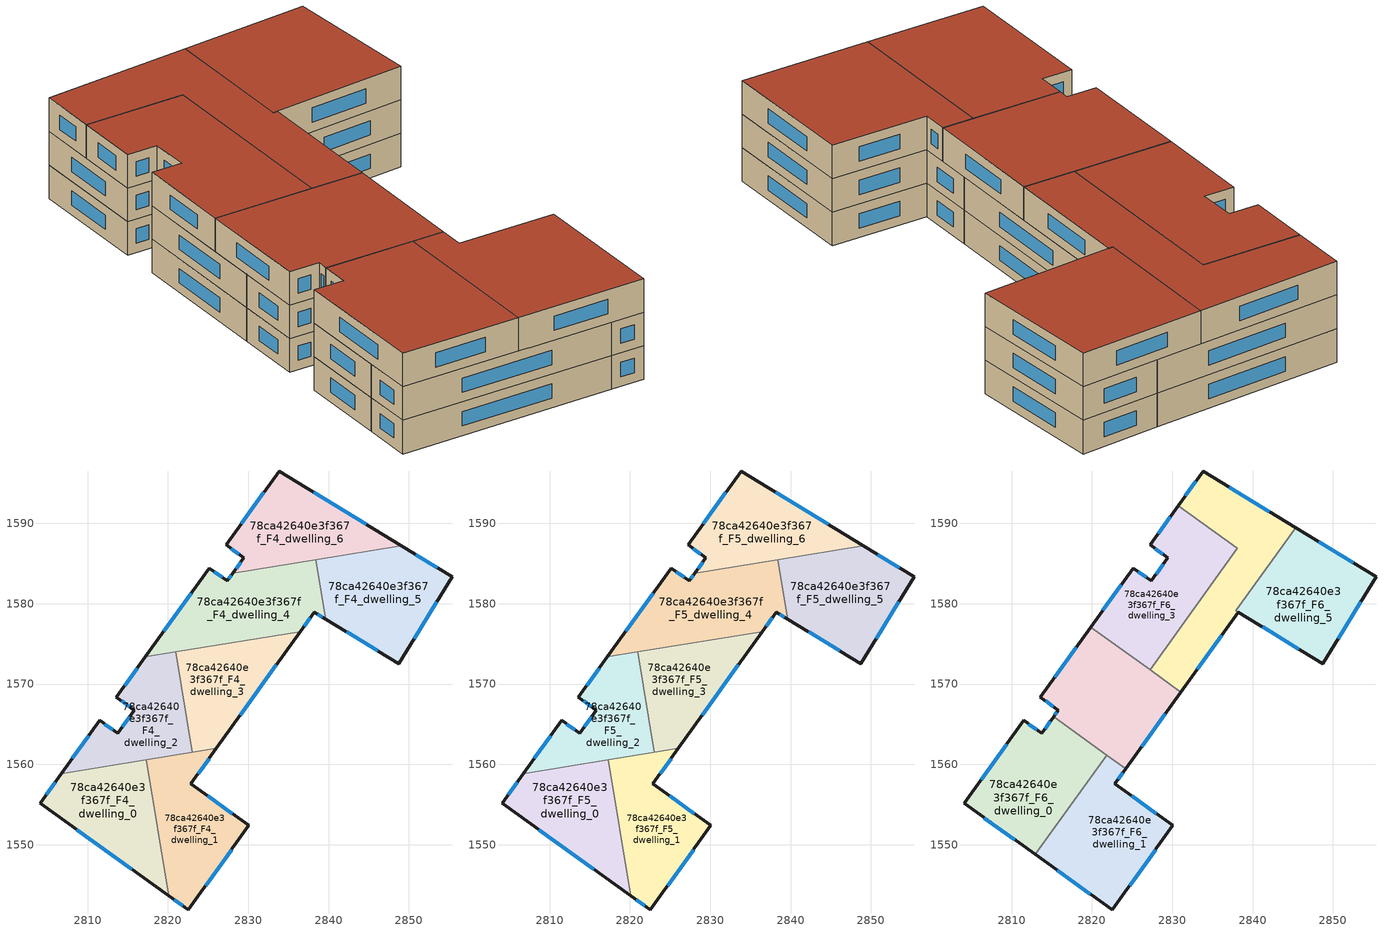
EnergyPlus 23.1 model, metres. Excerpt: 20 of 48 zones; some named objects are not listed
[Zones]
78ca42640e3f367f_F4_dwelling_0
 floor to 78ca42640e3f367f_F3_dwelling_0 (EU_floor_Construction): 2817.32,1560.56 2820.08,1543.66 2804.07,1555.13 2806.74,1558.83 z12
 wall outside (EU_wall_Construction): 2806.74,1558.83 2804.07,1555.13 2820.08,1543.66 z12:15
 wall to 78ca42640e3f367f_F4_dwelling_1 (EU_wall_Construction): 2820.08,1543.66 2817.32,1560.56 z12:15
 wall to 78ca42640e3f367f_F4_dwelling_2 (EU_wall_Construction): 2817.32,1560.56 2806.74,1558.83 z12:15
 window (EU_Window_Construction): 2805.97,1557.78 2804.83,1556.19 / 2808.65,1551.85 2815.51,1546.94 z12.86:14.14
78ca42640e3f367f_F4_dwelling_1
 floor to 78ca42640e3f367f_F3_dwelling_1 (EU_floor_Construction): 2826.03,1561.98 2822.86,1557.58 2830.09,1552.39 2822.55,1541.89 2820.08,1543.66 2817.32,1560.56 z12
 wall outside (EU_wall_Construction): 2820.08,1543.66 2822.55,1541.89 2830.09,1552.39 2822.86,1557.58 2826.03,1561.98 z12:15
 wall to 78ca42640e3f367f_F4_dwelling_3 (EU_wall_Construction): 2826.03,1561.98 2823.02,1561.49 z12:15
 wall to 78ca42640e3f367f_F4_dwelling_2 (EU_wall_Construction): 2823.02,1561.49 2817.32,1560.56 z12:15
 window (EU_Window_Construction): 2823.77,1558.84 2825.12,1560.73 / 2828.02,1553.87 2824.93,1556.1 / 2824.7,1544.89 2827.93,1549.39 / 2820.79,1543.15 2821.84,1542.4 z12.86:14.14
78ca42640e3f367f_F4_dwelling_2
 floor to 78ca42640e3f367f_F3_dwelling_2 (EU_floor_Construction): 2820.98,1574 2823.02,1561.49 2806.74,1558.83 2811.51,1565.46 2813.74,1563.86 2815.81,1566.74 2813.58,1568.35 2817.2,1573.38 z12
 wall outside (EU_wall_Construction): 2817.2,1573.38 2813.58,1568.35 2815.81,1566.74 2813.74,1563.86 2811.51,1565.46 2806.74,1558.83 z12:15
 wall to 78ca42640e3f367f_F4_dwelling_3 (EU_wall_Construction): 2823.02,1561.49 2820.98,1574 z12:15
 wall to 78ca42640e3f367f_F4_dwelling_4 (EU_wall_Construction): 2820.98,1574 2817.2,1573.38 z12:15
 window (EU_Window_Construction): 2810.14,1563.57 2808.1,1560.73 / 2813.1,1564.32 2812.14,1565.01 / 2815.22,1565.92 2814.33,1564.68 / 2814.22,1567.89 2815.18,1567.2 / 2816.17,1571.94 2814.62,1569.79 z12.86:14.14
78ca42640e3f367f_F4_dwelling_3
 floor to 78ca42640e3f367f_F3_dwelling_3 (EU_floor_Construction): 2836.5,1576.53 2826.03,1561.98 2823.02,1561.49 2820.98,1574 z12
 wall outside (EU_wall_Construction): 2826.03,1561.98 2836.5,1576.53 z12:15
 wall to 78ca42640e3f367f_F4_dwelling_4 (EU_wall_Construction): 2836.5,1576.53 2820.98,1574 z12:15
 window (EU_Window_Construction): 2829.02,1566.14 2833.51,1572.37 z12.86:14.14
78ca42640e3f367f_F4_dwelling_4
 floor to 78ca42640e3f367f_F3_dwelling_4 (EU_floor_Construction): 2838.42,1585.48 2839.63,1578.08 2838.23,1578.94 2836.5,1576.53 2817.2,1573.38 2825.16,1584.44 2827.39,1582.83 2828.08,1583.8 z12
 wall outside (EU_wall_Construction): 2836.5,1576.53 2838.23,1578.94 2839.63,1578.08 / 2828.08,1583.8 2827.39,1582.83 2825.16,1584.44 2817.2,1573.38 z12:15
 wall to 78ca42640e3f367f_F4_dwelling_5 (EU_wall_Construction): 2839.63,1578.08 2838.42,1585.48 z12:15
 wall to 78ca42640e3f367f_F4_dwelling_6 (EU_wall_Construction): 2838.42,1585.48 2828.08,1583.8 z12:15
 window (EU_Window_Construction): 2838.63,1578.69 2839.23,1578.33 / 2836.99,1577.22 2837.73,1578.25 / 2822.88,1581.28 2819.48,1576.54 / 2826.75,1583.29 2825.79,1583.98 / 2827.89,1583.52 2827.59,1583.11 z12.86:14.14
78ca42640e3f367f_F4_dwelling_5
 floor to 78ca42640e3f367f_F3_dwelling_5 (EU_floor_Construction): 2855.36,1583.36 2848.75,1572.52 2839.63,1578.08 2838.42,1585.48 2849.04,1587.21 z12
 wall outside (EU_wall_Construction): 2839.63,1578.08 2848.75,1572.52 2855.36,1583.36 2849.04,1587.21 z12:15
 wall to 78ca42640e3f367f_F4_dwelling_6 (EU_wall_Construction): 2849.04,1587.21 2838.42,1585.48 z12:15
 window (EU_Window_Construction): 2850.64,1575.62 2853.47,1580.26 / 2842.23,1576.5 2846.14,1574.11 / 2853.56,1584.46 2850.85,1586.11 z12.86:14.14
78ca42640e3f367f_F4_dwelling_6
 floor to 78ca42640e3f367f_F3_dwelling_6 (EU_floor_Construction): 2849.04,1587.21 2828.08,1583.8 2829.46,1585.71 2827.23,1587.32 2833.83,1596.5 z12
 wall outside (EU_wall_Construction): 2849.04,1587.21 2833.83,1596.5 2827.23,1587.32 2829.46,1585.71 2828.08,1583.8 z12:15
 window (EU_Window_Construction): 2844.7,1589.87 2838.18,1593.84 / 2829.07,1585.16 2828.48,1584.34 / 2827.87,1586.86 2828.82,1586.17 / 2831.95,1593.87 2829.11,1589.94 z12.86:14.14
78ca42640e3f367f_F5_dwelling_0
 floor to 78ca42640e3f367f_F4_dwelling_0 (EU_floor_Construction): 2817.32,1560.56 2820.08,1543.66 2804.07,1555.13 2806.74,1558.83 z15
 wall outside (EU_wall_Construction): 2806.74,1558.83 2804.07,1555.13 2820.08,1543.66 z15:18
 wall to 78ca42640e3f367f_F5_dwelling_1 (EU_wall_Construction): 2820.08,1543.66 2817.32,1560.56 z15:18
 wall to 78ca42640e3f367f_F5_dwelling_2 (EU_wall_Construction): 2817.32,1560.56 2806.74,1558.83 z15:18
 window (EU_Window_Construction): 2805.97,1557.78 2804.83,1556.19 / 2808.65,1551.85 2815.51,1546.94 z15.86:17.14
78ca42640e3f367f_F5_dwelling_1
 floor to 78ca42640e3f367f_F4_dwelling_1 (EU_floor_Construction): 2826.03,1561.98 2822.86,1557.58 2830.09,1552.39 2822.55,1541.89 2820.08,1543.66 2817.32,1560.56 z15
 wall outside (EU_wall_Construction): 2820.08,1543.66 2822.55,1541.89 2830.09,1552.39 2822.86,1557.58 2826.03,1561.98 z15:18
 wall to 78ca42640e3f367f_F5_dwelling_3 (EU_wall_Construction): 2826.03,1561.98 2823.02,1561.49 z15:18
 wall to 78ca42640e3f367f_F5_dwelling_2 (EU_wall_Construction): 2823.02,1561.49 2817.32,1560.56 z15:18
 window (EU_Window_Construction): 2823.77,1558.84 2825.12,1560.73 / 2828.02,1553.87 2824.93,1556.1 / 2824.7,1544.89 2827.93,1549.39 / 2820.79,1543.15 2821.84,1542.4 z15.86:17.14
78ca42640e3f367f_F5_dwelling_2
 floor to 78ca42640e3f367f_F4_dwelling_2 (EU_floor_Construction): 2820.98,1574 2823.02,1561.49 2806.74,1558.83 2811.51,1565.46 2813.74,1563.86 2815.81,1566.74 2813.58,1568.35 2817.2,1573.38 z15
 wall outside (EU_wall_Construction): 2817.2,1573.38 2813.58,1568.35 2815.81,1566.74 2813.74,1563.86 2811.51,1565.46 2806.74,1558.83 z15:18
 wall to 78ca42640e3f367f_F5_dwelling_3 (EU_wall_Construction): 2823.02,1561.49 2820.98,1574 z15:18
 wall to 78ca42640e3f367f_F5_dwelling_4 (EU_wall_Construction): 2820.98,1574 2817.2,1573.38 z15:18
 window (EU_Window_Construction): 2810.14,1563.57 2808.1,1560.73 / 2813.1,1564.32 2812.14,1565.01 / 2815.22,1565.92 2814.33,1564.68 / 2814.22,1567.89 2815.18,1567.2 / 2816.17,1571.94 2814.62,1569.79 z15.86:17.14
78ca42640e3f367f_F5_dwelling_3
 floor to 78ca42640e3f367f_F4_dwelling_3 (EU_floor_Construction): 2836.5,1576.53 2826.03,1561.98 2823.02,1561.49 2820.98,1574 z15
 wall outside (EU_wall_Construction): 2826.03,1561.98 2836.5,1576.53 z15:18
 wall to 78ca42640e3f367f_F5_dwelling_4 (EU_wall_Construction): 2836.5,1576.53 2820.98,1574 z15:18
 window (EU_Window_Construction): 2829.02,1566.14 2833.51,1572.37 z15.86:17.14
 ceiling adiabatic (EU_roof_Construction): 2827.23,1571.76 2829.89,1575.45 2823.54,1574.42 z18
78ca42640e3f367f_F5_dwelling_4
 floor to 78ca42640e3f367f_F4_dwelling_4 (EU_floor_Construction): 2838.42,1585.48 2839.63,1578.08 2838.23,1578.94 2836.5,1576.53 2817.2,1573.38 2825.16,1584.44 2827.39,1582.83 2828.08,1583.8 z15
 wall outside (EU_wall_Construction): 2836.5,1576.53 2838.23,1578.94 2839.63,1578.08 / 2828.08,1583.8 2827.39,1582.83 2825.16,1584.44 2817.2,1573.38 z15:18
 wall to 78ca42640e3f367f_F5_dwelling_5 (EU_wall_Construction): 2839.63,1578.08 2838.42,1585.48 z15:18
 wall to 78ca42640e3f367f_F5_dwelling_6 (EU_wall_Construction): 2838.42,1585.48 2828.08,1583.8 z15:18
 window (EU_Window_Construction): 2838.63,1578.69 2839.23,1578.33 / 2836.99,1577.22 2837.73,1578.25 / 2822.88,1581.28 2819.48,1576.54 / 2826.75,1583.29 2825.79,1583.98 / 2827.89,1583.52 2827.59,1583.11 z15.86:17.14
78ca42640e3f367f_F5_dwelling_5
 floor to 78ca42640e3f367f_F4_dwelling_5 (EU_floor_Construction): 2855.36,1583.36 2848.75,1572.52 2839.63,1578.08 2838.42,1585.48 2849.04,1587.21 z15
 wall outside (EU_wall_Construction): 2839.63,1578.08 2848.75,1572.52 2855.36,1583.36 2849.04,1587.21 z15:18
 wall to 78ca42640e3f367f_F5_dwelling_6 (EU_wall_Construction): 2849.04,1587.21 2838.42,1585.48 z15:18
 window (EU_Window_Construction): 2850.64,1575.62 2853.47,1580.26 / 2842.23,1576.5 2846.14,1574.11 / 2853.56,1584.46 2850.85,1586.11 z15.86:17.14
78ca42640e3f367f_F5_dwelling_6
 floor to 78ca42640e3f367f_F4_dwelling_6 (EU_floor_Construction): 2849.04,1587.21 2828.08,1583.8 2829.46,1585.71 2827.23,1587.32 2833.83,1596.5 z15
 wall outside (EU_wall_Construction): 2849.04,1587.21 2833.83,1596.5 2827.23,1587.32 2829.46,1585.71 2828.08,1583.8 z15:18
 window (EU_Window_Construction): 2844.7,1589.87 2838.18,1593.84 / 2829.07,1585.16 2828.48,1584.34 / 2827.87,1586.86 2828.82,1586.17 / 2831.95,1593.87 2829.11,1589.94 z15.86:17.14
78ca42640e3f367f_F6_dwelling_0
 floor to 78ca42640e3f367f_F5_dwelling_0 (EU_floor_Construction): 2817.32,1560.56 2818.08,1555.92 2812.94,1548.78 2804.07,1555.13 2806.74,1558.84 z18
 floor to 78ca42640e3f367f_F5_dwelling_2 (EU_floor_Construction): 2821.69,1561.28 2806.74,1558.84 2811.51,1565.46 2813.74,1563.86 2815.23,1565.93 z18
 floor to 78ca42640e3f367f_F5_dwelling_1 (EU_floor_Construction): 2821.85,1561.16 2818.08,1555.92 2817.32,1560.56 2821.7,1561.28 z18
 wall outside (EU_wall_Construction): 2815.23,1565.93 2813.74,1563.86 2811.51,1565.46 2804.07,1555.13 2812.94,1548.78 z18:21
 wall to 78ca42640e3f367f_F6_dwelling_1 (EU_wall_Construction): 2812.94,1548.78 2821.85,1561.16 z18:21
 wall to 78ca42640e3f367f_F6_dwelling_2 (EU_wall_Construction): 2821.85,1561.16 2815.23,1565.93 z18:21
 window (EU_Window_Construction): 2813.1,1564.32 2812.14,1565.01 / 2814.8,1565.34 2814.16,1564.45 / 2806.61,1553.32 2810.41,1550.59 / 2809.38,1562.51 2806.2,1558.08 z18.86:20.14
 roof outside (EU_roof_Construction): 2812.94,1548.78 2821.85,1561.16 2815.23,1565.93 2813.74,1563.86 2811.51,1565.46 2804.07,1555.13 z21
78ca42640e3f367f_F6_dwelling_1
 floor to 78ca42640e3f367f_F5_dwelling_1 (EU_floor_Construction): 2824.22,1559.46 2822.86,1557.58 2830.09,1552.39 2822.55,1541.89 2820.08,1543.66 2818.08,1555.92 2821.85,1561.16 z18
 floor to 78ca42640e3f367f_F5_dwelling_0 (EU_floor_Construction): 2818.08,1555.92 2820.08,1543.66 2812.94,1548.78 z18
 wall outside (EU_wall_Construction): 2812.94,1548.78 2822.55,1541.89 2830.09,1552.39 2822.86,1557.58 2824.22,1559.46 z18:21
 wall to 78ca42640e3f367f_F6_dwelling_2 (EU_wall_Construction): 2824.22,1559.46 2821.85,1561.16 z18:21
 window (EU_Window_Construction): 2828.02,1553.87 2824.93,1556.1 / 2824.7,1544.89 2827.93,1549.39 / 2815.68,1546.81 2819.8,1543.86 / 2823.25,1558.12 2823.83,1558.93 z18.86:20.14
 roof outside (EU_roof_Construction): 2822.55,1541.89 2830.09,1552.39 2822.86,1557.58 2824.22,1559.46 2821.85,1561.16 2812.94,1548.78 z21
78ca42640e3f367f_F6_dwelling_2
 floor to 78ca42640e3f367f_F5_dwelling_2 (EU_floor_Construction): 2820.98,1574 2823.02,1561.49 2821.7,1561.28 2815.23,1565.93 2815.81,1566.74 2813.58,1568.35 2817.2,1573.38 z18
 floor to 78ca42640e3f367f_F5_dwelling_1 (EU_floor_Construction): 2826.03,1561.98 2824.22,1559.46 2821.7,1561.28 z18
 floor to 78ca42640e3f367f_F5_dwelling_4 (EU_floor_Construction): 2823.54,1574.42 2817.2,1573.38 2819.85,1577.07 z18
 floor to 78ca42640e3f367f_F5_dwelling_3 (EU_floor_Construction): 2831.07,1568.99 2826.03,1561.98 2823.02,1561.49 2820.98,1574 2823.54,1574.42 z18
 wall outside (EU_wall_Construction): 2819.85,1577.07 2813.58,1568.35 2815.81,1566.74 2815.23,1565.93 / 2824.22,1559.46 2831.07,1568.99 z18:21
 wall to 78ca42640e3f367f_F6_dwelling_3 (EU_wall_Construction): 2827.23,1571.76 2819.85,1577.07 z18:21
 wall to 78ca42640e3f367f_F6_dwelling_4 (EU_wall_Construction): 2831.07,1568.99 2827.23,1571.76 z18:21
 window (EU_Window_Construction): 2814.22,1567.89 2815.18,1567.2 / 2818.06,1574.57 2815.37,1570.84 / 2826.18,1562.19 2829.11,1566.27 / 2815.65,1566.51 2815.4,1566.16 z18.86:20.14
 roof outside (EU_roof_Construction): 2824.22,1559.46 2831.07,1568.99 2819.85,1577.07 2813.58,1568.35 2815.81,1566.74 2815.23,1565.93 z21
78ca42640e3f367f_F6_dwelling_3
 floor to 78ca42640e3f367f_F5_dwelling_4 (EU_floor_Construction): 2836.93,1585.24 2829.89,1575.45 2823.54,1574.42 2819.85,1577.07 2825.16,1584.44 2827.39,1582.83 2828.08,1583.8 z18
 floor adiabatic (EU_floor_Construction): 2829.89,1575.45 2827.23,1571.76 2823.54,1574.42 z18
 floor to 78ca42640e3f367f_F5_dwelling_6 (EU_floor_Construction): 2838.11,1586.87 2836.93,1585.24 2828.08,1583.8 2829.46,1585.71 2827.23,1587.32 2830.73,1592.18 z18
 wall outside (EU_wall_Construction): 2830.73,1592.18 2827.23,1587.32 2829.46,1585.71 2827.39,1582.83 2825.16,1584.44 2819.85,1577.07 z18:21
 wall to 78ca42640e3f367f_F6_dwelling_4 (EU_wall_Construction): 2827.23,1571.76 2838.11,1586.87 2830.73,1592.18 z18:21
 window (EU_Window_Construction): 2823.64,1582.33 2821.37,1579.17 / 2826.75,1583.29 2825.79,1583.98 / 2828.87,1584.89 2827.98,1583.65 / 2827.87,1586.86 2828.82,1586.17 / 2829.73,1590.79 2828.23,1588.71 z18.86:20.14
 roof outside (EU_roof_Construction): 2827.23,1571.76 2838.11,1586.87 2830.73,1592.18 2827.23,1587.32 2829.46,1585.71 2827.39,1582.83 2825.16,1584.44 2819.85,1577.07 z21
78ca42640e3f367f_F6_dwelling_4
 floor to 78ca42640e3f367f_F5_dwelling_3 (EU_floor_Construction): 2836.5,1576.53 2831.07,1568.99 2827.23,1571.76 2829.89,1575.45 z18
 floor to 78ca42640e3f367f_F5_dwelling_6 (EU_floor_Construction): 2845.35,1589.47 2843.02,1586.23 2836.93,1585.24 2838.11,1586.87 2830.73,1592.18 2833.83,1596.5 z18
 floor to 78ca42640e3f367f_F5_dwelling_5 (EU_floor_Construction): 2843.02,1586.23 2839.17,1580.88 2838.42,1585.48 z18
 floor to 78ca42640e3f367f_F5_dwelling_4 (EU_floor_Construction): 2838.42,1585.48 2839.17,1580.88 2837.91,1579.13 2838.23,1578.94 2836.5,1576.53 2829.89,1575.45 2836.93,1585.24 z18
 wall outside (EU_wall_Construction): 2845.35,1589.47 2833.83,1596.5 2830.73,1592.18 / 2831.07,1568.99 2838.23,1578.94 z18:21
 wall to 78ca42640e3f367f_F6_dwelling_5 (EU_wall_Construction): 2838.23,1578.94 2837.91,1579.13 2845.35,1589.47 z18:21
 window (EU_Window_Construction): 2832.95,1595.26 2831.62,1593.42 / 2842.06,1591.48 2837.12,1594.49 / 2833.12,1571.83 2836.18,1576.1 z18.86:20.14
 roof outside (EU_roof_Construction): 2838.23,1578.94 2837.91,1579.13 2845.35,1589.47 2833.83,1596.5 2830.73,1592.18 2838.11,1586.87 2827.23,1571.76 2831.07,1568.99 z21
78ca42640e3f367f_F6_dwelling_5
 floor to 78ca42640e3f367f_F5_dwelling_5 (EU_floor_Construction): 2855.36,1583.36 2848.75,1572.52 2839.63,1578.09 2839.17,1580.88 2843.02,1586.23 2849.04,1587.21 z18
 floor to 78ca42640e3f367f_F5_dwelling_4 (EU_floor_Construction): 2839.17,1580.88 2839.63,1578.09 2837.91,1579.13 z18
 floor to 78ca42640e3f367f_F5_dwelling_6 (EU_floor_Construction): 2849.04,1587.21 2843.02,1586.23 2845.35,1589.47 z18
 wall outside (EU_wall_Construction): 2838.23,1578.93 2848.75,1572.52 2855.36,1583.36 2845.35,1589.47 z18:21
 window (EU_Window_Construction): 2852.5,1585.1 2848.21,1587.72 / 2850.64,1575.62 2853.47,1580.26 / 2841.24,1577.1 2845.74,1574.35 z18.86:20.14
 roof outside (EU_roof_Construction): 2848.75,1572.52 2855.36,1583.36 2845.35,1589.47 2837.91,1579.13 z21
[Building]
EU S2 Campaign: North Axis=0; Terrain=City; Solar Distribution=FullExterior
[Site:Location]
Helsinki-Vantaa.AP: Latitude=60.317; Longitude=24.963; Time Zone=2; Elevation=54.6
[SizingPeriod:WeatherFileDays]
AnnualSizingPeriod: Begin Month=1; Begin Day of Month=1; End Month=12; End Day of Month=31; Day of Week for Start Day=Monday; Use Weather File Daylight Saving Period=No; Use Weather File Rain and Snow Indicators=No
[MATERIAL]
EU_InternalMass_Material: Roughness=MediumRough; Thickness=0.1; Conductivity=1; Density=1800; Specific Heat=900; Thermal Absorptance=0.9; Solar Absorptance=0.7; Visible Absorptance=0.7
[MATERIAL:NOMASS] Roughness=MediumRough; Thermal Absorptance=0.9; Solar Absorptance=0.7; Visible Absorptance=0.7
Name | Thermal Resistance
EU_wall_NoMass | 5.91765
EU_roof_NoMass | 11.1778
EU_floor_NoMass | 6.2875
[WINDOWMATERIAL:SIMPLEGLAZINGSYSTEM]
EU_Window_SimpleGlazing: UFactor=0.994035; Solar Heat Gain Coefficient=0.7; Visible Transmittance=0.7
[CONSTRUCTION]
EU_wall_Construction: EU_wall_NoMass
EU_roof_Construction: EU_roof_NoMass
EU_floor_Construction: EU_floor_NoMass
EU_Window_Construction: EU_Window_SimpleGlazing
EU_InternalMass_Construction: EU_InternalMass_Material
[ZONE] Type=1; Multiplier=1; Ceiling Height=autocalculate; Floor Area=autocalculate; Part of Total Floor Area=Yes
Name | Volume
78ca42640e3f367f_F4_dwelling_0; 78ca42640e3f367f_F5_dwelling_0 | 410.31
78ca42640e3f367f_F6_dwelling_0 | 478.688
78ca42640e3f367f_F4_dwelling_1; 78ca42640e3f367f_F5_dwelling_1 | 410.279
78ca42640e3f367f_F6_dwelling_1 | 478.69
78ca42640e3f367f_F4_dwelling_2; 78ca42640e3f367f_F5_dwelling_2 | 356.909
78ca42640e3f367f_F6_dwelling_2 | 478.671
78ca42640e3f367f_F4_dwelling_3; 78ca42640e3f367f_F5_dwelling_3 | 356.952
78ca42640e3f367f_F6_dwelling_3 | 478.689
78ca42640e3f367f_F4_dwelling_4; 78ca42640e3f367f_F5_dwelling_4 | 465.496
78ca42640e3f367f_F6_dwelling_4 | 492.248
78ca42640e3f367f_F4_dwelling_5; 78ca42640e3f367f_F5_dwelling_5 | 465.493
78ca42640e3f367f_F6_dwelling_5 | 465.106
78ca42640e3f367f_F4_dwelling_6; 78ca42640e3f367f_F5_dwelling_6 | 406.655
[INTERNALMASS] Construction=EU_InternalMass_Construction
Name | Zone or ZoneList | Surface Area
78ca42640e3f367f_F4_dwelling_0_EU_InternalMass | 78ca42640e3f367f_F4_dwelling_0 | 136.773
78ca42640e3f367f_F4_dwelling_1_EU_InternalMass | 78ca42640e3f367f_F4_dwelling_1 | 136.758
78ca42640e3f367f_F4_dwelling_2_EU_InternalMass | 78ca42640e3f367f_F4_dwelling_2 | 118.969
78ca42640e3f367f_F4_dwelling_3_EU_InternalMass | 78ca42640e3f367f_F4_dwelling_3 | 118.986
78ca42640e3f367f_F4_dwelling_4_EU_InternalMass | 78ca42640e3f367f_F4_dwelling_4 | 155.163
78ca42640e3f367f_F4_dwelling_5_EU_InternalMass | 78ca42640e3f367f_F4_dwelling_5 | 155.162
78ca42640e3f367f_F4_dwelling_6_EU_InternalMass | 78ca42640e3f367f_F4_dwelling_6 | 135.551
78ca42640e3f367f_F5_dwelling_0_EU_InternalMass | 78ca42640e3f367f_F5_dwelling_0 | 136.773
78ca42640e3f367f_F5_dwelling_1_EU_InternalMass | 78ca42640e3f367f_F5_dwelling_1 | 136.758
78ca42640e3f367f_F5_dwelling_2_EU_InternalMass | 78ca42640e3f367f_F5_dwelling_2 | 118.969
78ca42640e3f367f_F5_dwelling_3_EU_InternalMass | 78ca42640e3f367f_F5_dwelling_3 | 118.986
78ca42640e3f367f_F5_dwelling_4_EU_InternalMass | 78ca42640e3f367f_F5_dwelling_4 | 155.163
78ca42640e3f367f_F5_dwelling_5_EU_InternalMass | 78ca42640e3f367f_F5_dwelling_5 | 155.162
78ca42640e3f367f_F5_dwelling_6_EU_InternalMass | 78ca42640e3f367f_F5_dwelling_6 | 135.551
78ca42640e3f367f_F6_dwelling_0_EU_InternalMass | 78ca42640e3f367f_F6_dwelling_0 | 159.564
78ca42640e3f367f_F6_dwelling_1_EU_InternalMass | 78ca42640e3f367f_F6_dwelling_1 | 159.562
78ca42640e3f367f_F6_dwelling_2_EU_InternalMass | 78ca42640e3f367f_F6_dwelling_2 | 159.557
78ca42640e3f367f_F6_dwelling_3_EU_InternalMass | 78ca42640e3f367f_F6_dwelling_3 | 159.562
78ca42640e3f367f_F6_dwelling_4_EU_InternalMass | 78ca42640e3f367f_F6_dwelling_4 | 164.082
78ca42640e3f367f_F6_dwelling_5_EU_InternalMass | 78ca42640e3f367f_F6_dwelling_5 | 155.039
[OTHEREQUIPMENT] Fuel Type=Electricity; Design Level Calculation Method=Watts/Area; Power per Zone Floor Area=1; Fraction Latent=0; Fraction Radiant=0; Fraction Lost=0; Carbon Dioxide Generation Rate=0; EndUse Subcategory=EU_Step8_InternalGains
Name | Zone or ZoneList or Space or SpaceList | Schedule
EU_Step8_InternalGain_78ca42640e3f367f_F4_dwelling_0_f000 | 78ca42640e3f367f_F4_dwelling_0 | EU_Step8_GainSchedule_78ca42640e3f367f_F4_dwelling_0_f000
EU_Step8_InternalGain_78ca42640e3f367f_F4_dwelling_1_f000 | 78ca42640e3f367f_F4_dwelling_1 | EU_Step8_GainSchedule_78ca42640e3f367f_F4_dwelling_1_f000
EU_Step8_InternalGain_78ca42640e3f367f_F4_dwelling_2_f000 | 78ca42640e3f367f_F4_dwelling_2 | EU_Step8_GainSchedule_78ca42640e3f367f_F4_dwelling_2_f000
EU_Step8_InternalGain_78ca42640e3f367f_F4_dwelling_3_f000 | 78ca42640e3f367f_F4_dwelling_3 | EU_Step8_GainSchedule_78ca42640e3f367f_F4_dwelling_3_f000
EU_Step8_InternalGain_78ca42640e3f367f_F4_dwelling_4_f000 | 78ca42640e3f367f_F4_dwelling_4 | EU_Step8_GainSchedule_78ca42640e3f367f_F4_dwelling_4_f000
EU_Step8_InternalGain_78ca42640e3f367f_F4_dwelling_5_f000 | 78ca42640e3f367f_F4_dwelling_5 | EU_Step8_GainSchedule_78ca42640e3f367f_F4_dwelling_5_f000
EU_Step8_InternalGain_78ca42640e3f367f_F4_dwelling_6_f000 | 78ca42640e3f367f_F4_dwelling_6 | EU_Step8_GainSchedule_78ca42640e3f367f_F4_dwelling_6_f000
EU_Step8_InternalGain_78ca42640e3f367f_F5_dwelling_0_f000 | 78ca42640e3f367f_F5_dwelling_0 | EU_Step8_GainSchedule_78ca42640e3f367f_F5_dwelling_0_f000
EU_Step8_InternalGain_78ca42640e3f367f_F5_dwelling_1_f000 | 78ca42640e3f367f_F5_dwelling_1 | EU_Step8_GainSchedule_78ca42640e3f367f_F5_dwelling_1_f000
EU_Step8_InternalGain_78ca42640e3f367f_F5_dwelling_2_f000 | 78ca42640e3f367f_F5_dwelling_2 | EU_Step8_GainSchedule_78ca42640e3f367f_F5_dwelling_2_f000
EU_Step8_InternalGain_78ca42640e3f367f_F5_dwelling_3_f000 | 78ca42640e3f367f_F5_dwelling_3 | EU_Step8_GainSchedule_78ca42640e3f367f_F5_dwelling_3_f000
EU_Step8_InternalGain_78ca42640e3f367f_F5_dwelling_4_f000 | 78ca42640e3f367f_F5_dwelling_4 | EU_Step8_GainSchedule_78ca42640e3f367f_F5_dwelling_4_f000
EU_Step8_InternalGain_78ca42640e3f367f_F5_dwelling_5_f000 | 78ca42640e3f367f_F5_dwelling_5 | EU_Step8_GainSchedule_78ca42640e3f367f_F5_dwelling_5_f000
EU_Step8_InternalGain_78ca42640e3f367f_F5_dwelling_6_f000 | 78ca42640e3f367f_F5_dwelling_6 | EU_Step8_GainSchedule_78ca42640e3f367f_F5_dwelling_6_f000
EU_Step8_InternalGain_78ca42640e3f367f_F6_dwelling_0_f000 | 78ca42640e3f367f_F6_dwelling_0 | EU_Step8_GainSchedule_78ca42640e3f367f_F6_dwelling_0_f000
EU_Step8_InternalGain_78ca42640e3f367f_F6_dwelling_1_f000 | 78ca42640e3f367f_F6_dwelling_1 | EU_Step8_GainSchedule_78ca42640e3f367f_F6_dwelling_1_f000
EU_Step8_InternalGain_78ca42640e3f367f_F6_dwelling_2_f000 | 78ca42640e3f367f_F6_dwelling_2 | EU_Step8_GainSchedule_78ca42640e3f367f_F6_dwelling_2_f000
EU_Step8_InternalGain_78ca42640e3f367f_F6_dwelling_3_f000 | 78ca42640e3f367f_F6_dwelling_3 | EU_Step8_GainSchedule_78ca42640e3f367f_F6_dwelling_3_f000
EU_Step8_InternalGain_78ca42640e3f367f_F6_dwelling_4_f000 | 78ca42640e3f367f_F6_dwelling_4 | EU_Step8_GainSchedule_78ca42640e3f367f_F6_dwelling_4_f000
EU_Step8_InternalGain_78ca42640e3f367f_F6_dwelling_5_f000 | 78ca42640e3f367f_F6_dwelling_5 | EU_Step8_GainSchedule_78ca42640e3f367f_F6_dwelling_5_f000
[ZONEVENTILATION:DESIGNFLOWRATE] Schedule=EU_AlwaysOn; Design Flow Rate Calculation Method=AirChanges/Hour; Air Changes per Hour=0.596421; Ventilation Type=Natural; Fan Pressure Rise=0; Fan Total Efficiency=1; Constant Term Coefficient=1; Temperature Term Coefficient=0; Velocity Term Coefficient=0; Velocity Squared Term Coefficient=0; Minimum Indoor Temperature=-100; Maximum Indoor Temperature=100; Delta Temperature=-100; Minimum Outdoor Temperature=-100; Maximum Outdoor Temperature=100; Maximum Wind Speed=40
Name | Zone or ZoneList or Space or SpaceList
EU_ConstantAir_78ca42640e3f367f_F4_dwelling_0 | 78ca42640e3f367f_F4_dwelling_0
EU_ConstantAir_78ca42640e3f367f_F4_dwelling_1 | 78ca42640e3f367f_F4_dwelling_1
EU_ConstantAir_78ca42640e3f367f_F4_dwelling_2 | 78ca42640e3f367f_F4_dwelling_2
EU_ConstantAir_78ca42640e3f367f_F4_dwelling_3 | 78ca42640e3f367f_F4_dwelling_3
EU_ConstantAir_78ca42640e3f367f_F4_dwelling_4 | 78ca42640e3f367f_F4_dwelling_4
EU_ConstantAir_78ca42640e3f367f_F4_dwelling_5 | 78ca42640e3f367f_F4_dwelling_5
EU_ConstantAir_78ca42640e3f367f_F4_dwelling_6 | 78ca42640e3f367f_F4_dwelling_6
EU_ConstantAir_78ca42640e3f367f_F5_dwelling_0 | 78ca42640e3f367f_F5_dwelling_0
EU_ConstantAir_78ca42640e3f367f_F5_dwelling_1 | 78ca42640e3f367f_F5_dwelling_1
EU_ConstantAir_78ca42640e3f367f_F5_dwelling_2 | 78ca42640e3f367f_F5_dwelling_2
EU_ConstantAir_78ca42640e3f367f_F5_dwelling_3 | 78ca42640e3f367f_F5_dwelling_3
EU_ConstantAir_78ca42640e3f367f_F5_dwelling_4 | 78ca42640e3f367f_F5_dwelling_4
EU_ConstantAir_78ca42640e3f367f_F5_dwelling_5 | 78ca42640e3f367f_F5_dwelling_5
EU_ConstantAir_78ca42640e3f367f_F5_dwelling_6 | 78ca42640e3f367f_F5_dwelling_6
EU_ConstantAir_78ca42640e3f367f_F6_dwelling_0 | 78ca42640e3f367f_F6_dwelling_0
EU_ConstantAir_78ca42640e3f367f_F6_dwelling_1 | 78ca42640e3f367f_F6_dwelling_1
EU_ConstantAir_78ca42640e3f367f_F6_dwelling_2 | 78ca42640e3f367f_F6_dwelling_2
EU_ConstantAir_78ca42640e3f367f_F6_dwelling_3 | 78ca42640e3f367f_F6_dwelling_3
EU_ConstantAir_78ca42640e3f367f_F6_dwelling_4 | 78ca42640e3f367f_F6_dwelling_4
EU_ConstantAir_78ca42640e3f367f_F6_dwelling_5 | 78ca42640e3f367f_F6_dwelling_5
[HVACTEMPLATE:ZONE:IDEALLOADSAIRSYSTEM] System Availability Schedule=EU_AlwaysOn; Maximum Heating Supply Air Temperature=50; Minimum Cooling Supply Air Temperature=13; Maximum Heating Supply Air Humidity Ratio=0.0156; Minimum Cooling Supply Air Humidity Ratio=0.0077; Heating Limit=NoLimit; Cooling Limit=NoLimit; Heating Availability Schedule=EU_AlwaysOn; Cooling Availability Schedule=EU_CoolingOff; Dehumidification Control Type=ConstantSensibleHeatRatio; Cooling Sensible Heat Ratio=0.7; Dehumidification Setpoint=60; Humidification Control Type=None; Humidification Setpoint=30; Outdoor Air Method=None; Outdoor Air Flow Rate per Person=0.00944; Outdoor Air Flow Rate per Zone Floor Area=0; Outdoor Air Flow Rate per Zone=0; Demand Controlled Ventilation Type=None; Outdoor Air Economizer Type=NoEconomizer; Heat Recovery Type=None; Sensible Heat Recovery Effectiveness=0.7; Latent Heat Recovery Effectiveness=0.65
Name | Template Thermostat
78ca42640e3f367f_F4_dwelling_0 | EU_HeatOnly_78ca42640e3f367f_F4_dwelling_0
78ca42640e3f367f_F4_dwelling_1 | EU_HeatOnly_78ca42640e3f367f_F4_dwelling_1
78ca42640e3f367f_F4_dwelling_2 | EU_HeatOnly_78ca42640e3f367f_F4_dwelling_2
78ca42640e3f367f_F4_dwelling_3 | EU_HeatOnly_78ca42640e3f367f_F4_dwelling_3
78ca42640e3f367f_F4_dwelling_4 | EU_HeatOnly_78ca42640e3f367f_F4_dwelling_4
78ca42640e3f367f_F4_dwelling_5 | EU_HeatOnly_78ca42640e3f367f_F4_dwelling_5
78ca42640e3f367f_F4_dwelling_6 | EU_HeatOnly_78ca42640e3f367f_F4_dwelling_6
78ca42640e3f367f_F5_dwelling_0 | EU_HeatOnly_78ca42640e3f367f_F5_dwelling_0
78ca42640e3f367f_F5_dwelling_1 | EU_HeatOnly_78ca42640e3f367f_F5_dwelling_1
78ca42640e3f367f_F5_dwelling_2 | EU_HeatOnly_78ca42640e3f367f_F5_dwelling_2
78ca42640e3f367f_F5_dwelling_3 | EU_HeatOnly_78ca42640e3f367f_F5_dwelling_3
78ca42640e3f367f_F5_dwelling_4 | EU_HeatOnly_78ca42640e3f367f_F5_dwelling_4
78ca42640e3f367f_F5_dwelling_5 | EU_HeatOnly_78ca42640e3f367f_F5_dwelling_5
78ca42640e3f367f_F5_dwelling_6 | EU_HeatOnly_78ca42640e3f367f_F5_dwelling_6
78ca42640e3f367f_F6_dwelling_0 | EU_HeatOnly_78ca42640e3f367f_F6_dwelling_0
78ca42640e3f367f_F6_dwelling_1 | EU_HeatOnly_78ca42640e3f367f_F6_dwelling_1
78ca42640e3f367f_F6_dwelling_2 | EU_HeatOnly_78ca42640e3f367f_F6_dwelling_2
78ca42640e3f367f_F6_dwelling_3 | EU_HeatOnly_78ca42640e3f367f_F6_dwelling_3
78ca42640e3f367f_F6_dwelling_4 | EU_HeatOnly_78ca42640e3f367f_F6_dwelling_4
78ca42640e3f367f_F6_dwelling_5 | EU_HeatOnly_78ca42640e3f367f_F6_dwelling_5
[SIZING:ZONE] Zone Cooling Design Supply Air Temperature Input Method=SupplyAirTemperature; Zone Cooling Design Supply Air Temperature=13; Zone Heating Design Supply Air Temperature Input Method=SupplyAirTemperature; Zone Heating Design Supply Air Temperature=50; Zone Cooling Design Supply Air Humidity Ratio=0.008; Zone Heating Design Supply Air Humidity Ratio=0.008; Cooling Design Air Flow Method=DesignDay; Cooling Design Air Flow Rate=0; Cooling Minimum Air Flow per Zone Floor Area=0.000762; Cooling Minimum Air Flow=0; Cooling Minimum Air Flow Fraction=0.2; Heating Design Air Flow Method=DesignDay; Heating Design Air Flow Rate=0; Heating Maximum Air Flow per Zone Floor Area=0.002032; Heating Maximum Air Flow=0.141576; Heating Maximum Air Flow Fraction=0.3; Account for Dedicated Outdoor Air System=No; Dedicated Outdoor Air System Control Strategy=NeutralSupplyAir; Dedicated Outdoor Air Low Setpoint Temperature for Design=autosize; Dedicated Outdoor Air High Setpoint Temperature for Design=autosize; Zone Load Sizing Method=Sensible Load Only No Latent Load; Zone Latent Cooling Design Supply Air Humidity Ratio Input Method=HumidityRatioDifference; Zone Cooling Design Supply Air Humidity Ratio Difference=0.005; Zone Latent Heating Design Supply Air Humidity Ratio Input Method=HumidityRatioDifference; Zone Humidification Design Supply Air Humidity Ratio Difference=0.005
78ca42640e3f367f_F4_dwelling_0; 78ca42640e3f367f_F4_dwelling_1; 78ca42640e3f367f_F4_dwelling_2; 78ca42640e3f367f_F4_dwelling_3; 78ca42640e3f367f_F4_dwelling_4; 78ca42640e3f367f_F4_dwelling_5; 78ca42640e3f367f_F4_dwelling_6; 78ca42640e3f367f_F5_dwelling_0; 78ca42640e3f367f_F5_dwelling_1; 78ca42640e3f367f_F5_dwelling_2; 78ca42640e3f367f_F5_dwelling_3; 78ca42640e3f367f_F5_dwelling_4; 78ca42640e3f367f_F5_dwelling_5; 78ca42640e3f367f_F5_dwelling_6; 78ca42640e3f367f_F6_dwelling_0; 78ca42640e3f367f_F6_dwelling_1; 78ca42640e3f367f_F6_dwelling_2; 78ca42640e3f367f_F6_dwelling_3; 78ca42640e3f367f_F6_dwelling_4; 78ca42640e3f367f_F6_dwelling_5
[SCHEDULE:CONSTANT]
Name | Hourly Value
EU_AlwaysOn | 1
EU_CoolingOff | 0
[SCHEDULE:FILE] Column Number=1; Rows to Skip at Top=0; Number of Hours of Data=8760; Column Separator=Comma; Interpolate to Timestep=No; Minutes per Item=60; Adjust Schedule for Daylight Savings=Yes
Name | File
EU_Step8_GainSchedule_78ca42640e3f367f_F4_dwelling_0_f000 | ../../schedules/78ca42640e3f367f/78ca42640e3f367f_F4_dwelling_0_f000_gain.csv
EU_Step8_GainSchedule_78ca42640e3f367f_F4_dwelling_1_f000 | ../../schedules/78ca42640e3f367f/78ca42640e3f367f_F4_dwelling_1_f000_gain.csv
EU_Step8_GainSchedule_78ca42640e3f367f_F4_dwelling_2_f000 | ../../schedules/78ca42640e3f367f/78ca42640e3f367f_F4_dwelling_2_f000_gain.csv
EU_Step8_GainSchedule_78ca42640e3f367f_F4_dwelling_3_f000 | ../../schedules/78ca42640e3f367f/78ca42640e3f367f_F4_dwelling_3_f000_gain.csv
EU_Step8_GainSchedule_78ca42640e3f367f_F4_dwelling_4_f000 | ../../schedules/78ca42640e3f367f/78ca42640e3f367f_F4_dwelling_4_f000_gain.csv
EU_Step8_GainSchedule_78ca42640e3f367f_F4_dwelling_5_f000 | ../../schedules/78ca42640e3f367f/78ca42640e3f367f_F4_dwelling_5_f000_gain.csv
EU_Step8_GainSchedule_78ca42640e3f367f_F4_dwelling_6_f000 | ../../schedules/78ca42640e3f367f/78ca42640e3f367f_F4_dwelling_6_f000_gain.csv
EU_Step8_GainSchedule_78ca42640e3f367f_F5_dwelling_0_f000 | ../../schedules/78ca42640e3f367f/78ca42640e3f367f_F5_dwelling_0_f000_gain.csv
EU_Step8_GainSchedule_78ca42640e3f367f_F5_dwelling_1_f000 | ../../schedules/78ca42640e3f367f/78ca42640e3f367f_F5_dwelling_1_f000_gain.csv
EU_Step8_GainSchedule_78ca42640e3f367f_F5_dwelling_2_f000 | ../../schedules/78ca42640e3f367f/78ca42640e3f367f_F5_dwelling_2_f000_gain.csv
EU_Step8_GainSchedule_78ca42640e3f367f_F5_dwelling_3_f000 | ../../schedules/78ca42640e3f367f/78ca42640e3f367f_F5_dwelling_3_f000_gain.csv
EU_Step8_GainSchedule_78ca42640e3f367f_F5_dwelling_4_f000 | ../../schedules/78ca42640e3f367f/78ca42640e3f367f_F5_dwelling_4_f000_gain.csv
EU_Step8_GainSchedule_78ca42640e3f367f_F5_dwelling_5_f000 | ../../schedules/78ca42640e3f367f/78ca42640e3f367f_F5_dwelling_5_f000_gain.csv
EU_Step8_GainSchedule_78ca42640e3f367f_F5_dwelling_6_f000 | ../../schedules/78ca42640e3f367f/78ca42640e3f367f_F5_dwelling_6_f000_gain.csv
EU_Step8_GainSchedule_78ca42640e3f367f_F6_dwelling_0_f000 | ../../schedules/78ca42640e3f367f/78ca42640e3f367f_F6_dwelling_0_f000_gain.csv
EU_Step8_GainSchedule_78ca42640e3f367f_F6_dwelling_1_f000 | ../../schedules/78ca42640e3f367f/78ca42640e3f367f_F6_dwelling_1_f000_gain.csv
EU_Step8_GainSchedule_78ca42640e3f367f_F6_dwelling_2_f000 | ../../schedules/78ca42640e3f367f/78ca42640e3f367f_F6_dwelling_2_f000_gain.csv
EU_Step8_GainSchedule_78ca42640e3f367f_F6_dwelling_3_f000 | ../../schedules/78ca42640e3f367f/78ca42640e3f367f_F6_dwelling_3_f000_gain.csv
EU_Step8_GainSchedule_78ca42640e3f367f_F6_dwelling_4_f000 | ../../schedules/78ca42640e3f367f/78ca42640e3f367f_F6_dwelling_4_f000_gain.csv
EU_Step8_GainSchedule_78ca42640e3f367f_F6_dwelling_5_f000 | ../../schedules/78ca42640e3f367f/78ca42640e3f367f_F6_dwelling_5_f000_gain.csv
